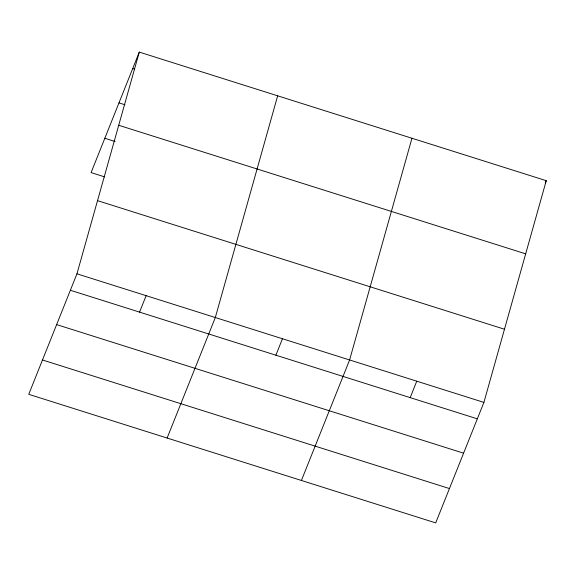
<?xml version="1.0" encoding="UTF-8"?>
<svg xmlns="http://www.w3.org/2000/svg" width="575" height="575" viewBox="0 0 575 575"><rect width="100%" height="100%" fill="white"/><g stroke="black" fill="none" stroke-linecap="round" stroke-linejoin="round"><path stroke-width="0.86" d="M76.949 273.815L139.294 52.102L546.25 180.679L483.906 402.399L435.706 522.898L28.75 394.321L76.949 273.815L483.906 402.399M277.66 95.817L215.316 317.537L167.117 438.035M411.952 138.252L349.607 359.964L301.415 480.47M139.294 52.102L91.094 172.601L104.758 176.92M139.553 312.124L146.129 295.679M275.885 355.199L282.462 338.747M410.183 397.627L416.76 381.182M545.265 183.145L546.25 180.679M132.71 68.547L134.421 69.086M118.982 102.882L124.955 104.772M118.716 125.264L525.679 253.848M104.83 138.266L115.079 141.5M97.52 200.653L504.483 329.231M70.373 290.26L477.329 418.844M56.637 324.602L463.594 453.179M42.485 359.979L449.442 488.563"/></g></svg>
